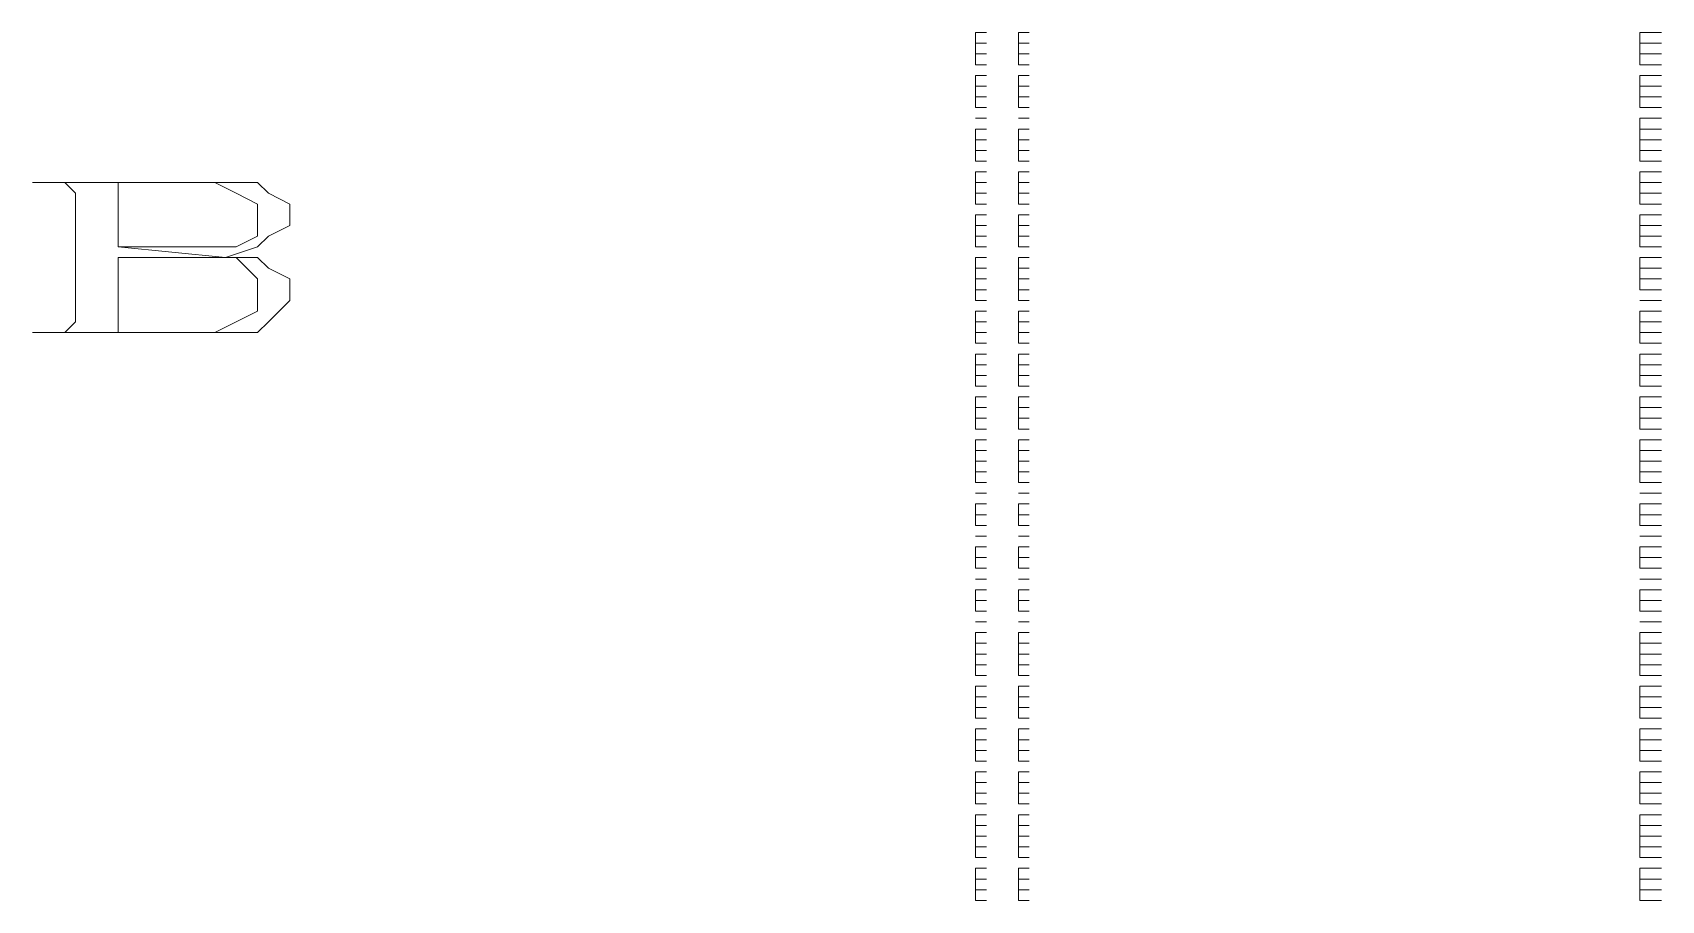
# Model space of a CAD drawing. Header units: inches. Extents: x 0.2 to 10.8, y 0.5 to 8.
# Drawn here: x 4.2633 to 4.5167, y 5 to 5.135 of the extents above; entities that cross this region are included whole.
import ezdxf

# ---------------------------------------------------------------- set-up
doc = ezdxf.new("R2010")
doc.units = ezdxf.units.IN
doc.header["$MEASUREMENT"] = 0
doc.layers.add('PDF_Geometry', color=7, linetype='Continuous')

msp = doc.modelspace()

# ---------------------------------------------------------------- linework, layer by layer
at = {"layer": 'PDF_Geometry', "lineweight": 13}
for points in [[(4.41, 5.135), (4.41167, 5.135)], [(4.41, 5.135), (4.41, 5.13333)], [(4.41, 5.13333), (4.41167, 5.13333)], [(4.41, 5.13333), (4.41, 5.13167)], [(4.41667, 5.135), (4.41833, 5.135)], [(4.41667, 5.135), (4.41667, 5.13333)], [(4.41667, 5.13333), (4.41833, 5.13333)], [(4.41667, 5.13333), (4.41667, 5.13167)], [(4.41, 5.13167), (4.41167, 5.13167)], [(4.41, 5.13167), (4.41, 5.13)], [(4.41667, 5.13167), (4.41833, 5.13167)], [(4.41667, 5.13167), (4.41667, 5.13)], [(4.41, 5.13), (4.41167, 5.13)], [(4.41, 5.12833), (4.41167, 5.12833)], [(4.41, 5.12833), (4.41, 5.12667)], [(4.41667, 5.13), (4.41833, 5.13)], [(4.41667, 5.12833), (4.41833, 5.12833)], [(4.41667, 5.12833), (4.41667, 5.12667)], [(4.41, 5.12667), (4.41167, 5.12667)], [(4.41, 5.12667), (4.41, 5.125)], [(4.41, 5.125), (4.41167, 5.125)], [(4.41, 5.125), (4.41, 5.12333)], [(4.41667, 5.12667), (4.41833, 5.12667)], [(4.41667, 5.12667), (4.41667, 5.125)], [(4.41667, 5.125), (4.41833, 5.125)], [(4.41667, 5.125), (4.41667, 5.12333)], [(4.41, 5.12333), (4.41167, 5.12333)], [(4.41667, 5.12333), (4.41833, 5.12333)], [(4.41, 5.12167), (4.41167, 5.12167)], [(4.41, 5.12167), (4.41167, 5.12167)], [(4.41, 5.12), (4.41167, 5.12)], [(4.41, 5.12), (4.41, 5.11833)], [(4.41667, 5.12167), (4.41833, 5.12167)], [(4.41667, 5.12167), (4.41833, 5.12167)], [(4.41667, 5.12), (4.41833, 5.12)], [(4.41667, 5.12), (4.41667, 5.11833)], [(4.41, 5.11833), (4.41167, 5.11833)], [(4.41, 5.11833), (4.41, 5.11667)], [(4.41667, 5.11833), (4.41833, 5.11833)], [(4.41667, 5.11833), (4.41667, 5.11667)], [(4.41, 5.11667), (4.41167, 5.11667)], [(4.41, 5.11667), (4.41, 5.115)], [(4.41, 5.115), (4.41167, 5.115)], [(4.41667, 5.11667), (4.41833, 5.11667)], [(4.41667, 5.11667), (4.41667, 5.115)], [(4.41667, 5.115), (4.41833, 5.115)], [(4.41, 5.11333), (4.41167, 5.11333)], [(4.41, 5.11333), (4.41, 5.11167)], [(4.41667, 5.11333), (4.41833, 5.11333)], [(4.41667, 5.11333), (4.41667, 5.11167)], [(4.26333, 5.11167), (4.26333, 5.11167), (4.26666, 5.11167), (4.29166, 5.11167), (4.295, 5.11), (4.29833, 5.10833), (4.29833, 5.10333), (4.295, 5.10167), (4.29166, 5.10167), (4.27666, 5.10167), (4.29333, 5.1), (4.29833, 5.10167), (4.3, 5.10333), (4.30333, 5.105), (4.30333, 5.10833), (4.3, 5.11), (4.29833, 5.11167), (4.29166, 5.11167), (4.26333, 5.11167)], [(4.26666, 5.11167), (4.26833, 5.11167), (4.27, 5.11), (4.27, 5.09), (4.26833, 5.08833), (4.26666, 5.08833), (4.28, 5.08833), (4.27666, 5.08833), (4.27666, 5.09), (4.27666, 5.1), (4.29166, 5.1), (4.29333, 5.1), (4.27666, 5.10167), (4.27666, 5.11), (4.27666, 5.11167), (4.28, 5.11167), (4.29166, 5.11167), (4.26666, 5.11167)], [(4.41, 5.11167), (4.41167, 5.11167)], [(4.41, 5.11167), (4.41, 5.11)], [(4.41, 5.11), (4.41167, 5.11)], [(4.41, 5.11), (4.41, 5.10833)], [(4.41667, 5.11167), (4.41833, 5.11167)], [(4.41667, 5.11167), (4.41667, 5.11)], [(4.41667, 5.11), (4.41833, 5.11)], [(4.41667, 5.11), (4.41667, 5.10833)], [(4.41, 5.10833), (4.41167, 5.10833)], [(4.41667, 5.10833), (4.41833, 5.10833)], [(4.41, 5.10667), (4.41167, 5.10667)], [(4.41, 5.10667), (4.41, 5.105)], [(4.41, 5.105), (4.41167, 5.105)], [(4.41, 5.105), (4.41, 5.10333)], [(4.41667, 5.10667), (4.41833, 5.10667)], [(4.41667, 5.10667), (4.41667, 5.105)], [(4.41667, 5.105), (4.41833, 5.105)], [(4.41667, 5.105), (4.41667, 5.10333)], [(4.41, 5.10333), (4.41167, 5.10333)], [(4.41, 5.10333), (4.41, 5.10167)], [(4.41667, 5.10333), (4.41833, 5.10333)], [(4.41667, 5.10333), (4.41667, 5.10167)], [(4.29333, 5.1), (4.29166, 5.1), (4.295, 5.1), (4.29833, 5.09667), (4.29833, 5.09167), (4.295, 5.09), (4.29166, 5.08833), (4.28, 5.08833), (4.26666, 5.08833), (4.26333, 5.08833), (4.26333, 5.08833), (4.29166, 5.08833), (4.29833, 5.08833), (4.3, 5.09), (4.30333, 5.09333), (4.30333, 5.09667), (4.3, 5.09833), (4.29833, 5.1), (4.29333, 5.1)], [(4.41, 5.10167), (4.41167, 5.10167)], [(4.41, 5.1), (4.41167, 5.1)], [(4.41, 5.1), (4.41, 5.09833)], [(4.41667, 5.10167), (4.41833, 5.10167)], [(4.41667, 5.1), (4.41833, 5.1)], [(4.41667, 5.1), (4.41667, 5.09833)], [(4.41, 5.09833), (4.41167, 5.09833)], [(4.41, 5.09833), (4.41, 5.09667)], [(4.41667, 5.09833), (4.41833, 5.09833)], [(4.41667, 5.09833), (4.41667, 5.09667)], [(4.41, 5.09667), (4.41167, 5.09667)], [(4.41, 5.09667), (4.41, 5.095)], [(4.41, 5.095), (4.41167, 5.095)], [(4.41, 5.095), (4.41, 5.09333)], [(4.41667, 5.09667), (4.41833, 5.09667)], [(4.41667, 5.09667), (4.41667, 5.095)], [(4.41667, 5.095), (4.41833, 5.095)], [(4.41667, 5.095), (4.41667, 5.09333)], [(4.41, 5.09333), (4.41167, 5.09333)], [(4.41667, 5.09333), (4.41833, 5.09333)], [(4.41, 5.09167), (4.41167, 5.09167)], [(4.41, 5.09167), (4.41, 5.09)], [(4.41, 5.09), (4.41167, 5.09)], [(4.41, 5.09), (4.41, 5.08833)], [(4.41667, 5.09167), (4.41833, 5.09167)], [(4.41667, 5.09167), (4.41667, 5.09)], [(4.41667, 5.09), (4.41833, 5.09)], [(4.41667, 5.09), (4.41667, 5.08833)], [(4.41, 5.08833), (4.41167, 5.08833)], [(4.41, 5.08833), (4.41, 5.08667)], [(4.41667, 5.08833), (4.41833, 5.08833)], [(4.41667, 5.08833), (4.41667, 5.08667)], [(4.41, 5.08667), (4.41167, 5.08667)], [(4.41, 5.085), (4.41167, 5.085)], [(4.41, 5.085), (4.41, 5.08333)], [(4.41667, 5.08667), (4.41833, 5.08667)], [(4.41667, 5.085), (4.41833, 5.085)], [(4.41667, 5.085), (4.41667, 5.08333)], [(4.41, 5.08333), (4.41167, 5.08333)], [(4.41, 5.08333), (4.41, 5.08167)], [(4.41667, 5.08333), (4.41833, 5.08333)], [(4.41667, 5.08333), (4.41667, 5.08167)], [(4.41, 5.08167), (4.41167, 5.08167)], [(4.41, 5.08167), (4.41, 5.08)], [(4.41, 5.08), (4.41167, 5.08)], [(4.41667, 5.08167), (4.41833, 5.08167)], [(4.41667, 5.08167), (4.41667, 5.08)], [(4.41667, 5.08), (4.41833, 5.08)], [(4.41, 5.07833), (4.41167, 5.07833)], [(4.41, 5.07833), (4.41, 5.07667)], [(4.41667, 5.07833), (4.41833, 5.07833)], [(4.41667, 5.07833), (4.41667, 5.07667)], [(4.41, 5.07667), (4.41167, 5.07667)], [(4.41, 5.07667), (4.41, 5.075)], [(4.41, 5.075), (4.41167, 5.075)], [(4.41, 5.075), (4.41, 5.07333)], [(4.41667, 5.07667), (4.41833, 5.07667)], [(4.41667, 5.07667), (4.41667, 5.075)], [(4.41667, 5.075), (4.41833, 5.075)], [(4.41667, 5.075), (4.41667, 5.07333)], [(4.41, 5.07333), (4.41167, 5.07333)], [(4.41667, 5.07333), (4.41833, 5.07333)], [(4.41, 5.07167), (4.41167, 5.07167)], [(4.41, 5.07167), (4.41, 5.07)], [(4.41, 5.07), (4.41167, 5.07)], [(4.41, 5.07), (4.41, 5.06833)], [(4.41667, 5.07167), (4.41833, 5.07167)], [(4.41667, 5.07167), (4.41667, 5.07)], [(4.41667, 5.07), (4.41833, 5.07)], [(4.41667, 5.07), (4.41667, 5.06833)], [(4.41, 5.06833), (4.41167, 5.06833)], [(4.41, 5.06833), (4.41, 5.06667)], [(4.41667, 5.06833), (4.41833, 5.06833)], [(4.41667, 5.06833), (4.41667, 5.06667)], [(4.41, 5.06667), (4.41167, 5.06667)], [(4.41, 5.06667), (4.41, 5.065)], [(4.41, 5.065), (4.41167, 5.065)], [(4.41667, 5.06667), (4.41833, 5.06667)], [(4.41667, 5.06667), (4.41667, 5.065)], [(4.41667, 5.065), (4.41833, 5.065)], [(4.41, 5.06333), (4.41167, 5.06333)], [(4.41, 5.06333), (4.41167, 5.06333)], [(4.41, 5.06167), (4.41167, 5.06167)], [(4.41, 5.06167), (4.41, 5.06)], [(4.41667, 5.06333), (4.41833, 5.06333)], [(4.41667, 5.06333), (4.41833, 5.06333)], [(4.41667, 5.06167), (4.41833, 5.06167)], [(4.41667, 5.06167), (4.41667, 5.06)], [(4.41, 5.06), (4.41167, 5.06)], [(4.41, 5.06), (4.41, 5.05833)], [(4.41667, 5.06), (4.41833, 5.06)], [(4.41667, 5.06), (4.41667, 5.05833)], [(4.41, 5.05833), (4.41167, 5.05833)], [(4.41, 5.05667), (4.41167, 5.05667)], [(4.41, 5.05667), (4.41167, 5.05667)], [(4.41667, 5.05833), (4.41833, 5.05833)], [(4.41667, 5.05667), (4.41833, 5.05667)], [(4.41667, 5.05667), (4.41833, 5.05667)], [(4.41, 5.055), (4.41167, 5.055)], [(4.41, 5.055), (4.41, 5.05333)], [(4.41667, 5.055), (4.41833, 5.055)], [(4.41667, 5.055), (4.41667, 5.05333)], [(4.41, 5.05333), (4.41167, 5.05333)], [(4.41, 5.05333), (4.41, 5.05167)], [(4.41, 5.05167), (4.41167, 5.05167)], [(4.41667, 5.05333), (4.41833, 5.05333)], [(4.41667, 5.05333), (4.41667, 5.05167)], [(4.41667, 5.05167), (4.41833, 5.05167)], [(4.41, 5.05), (4.41167, 5.05)], [(4.41, 5.05), (4.41167, 5.05)], [(4.41667, 5.05), (4.41833, 5.05)], [(4.41667, 5.05), (4.41833, 5.05)], [(4.41, 5.04833), (4.41167, 5.04833)], [(4.41, 5.04833), (4.41, 5.04667)], [(4.41, 5.04667), (4.41167, 5.04667)], [(4.41, 5.04667), (4.41, 5.045)], [(4.41667, 5.04833), (4.41833, 5.04833)], [(4.41667, 5.04833), (4.41667, 5.04667)], [(4.41667, 5.04667), (4.41833, 5.04667)], [(4.41667, 5.04667), (4.41667, 5.045)], [(4.41, 5.045), (4.41167, 5.045)], [(4.41667, 5.045), (4.41833, 5.045)], [(4.41, 5.04333), (4.41167, 5.04333)], [(4.41, 5.04333), (4.41167, 5.04333)], [(4.41, 5.04167), (4.41167, 5.04167)], [(4.41, 5.04167), (4.41, 5.04)], [(4.41667, 5.04333), (4.41833, 5.04333)], [(4.41667, 5.04333), (4.41833, 5.04333)], [(4.41667, 5.04167), (4.41833, 5.04167)], [(4.41667, 5.04167), (4.41667, 5.04)], [(4.41, 5.04), (4.41167, 5.04)], [(4.41, 5.04), (4.41, 5.03833)], [(4.41667, 5.04), (4.41833, 5.04)], [(4.41667, 5.04), (4.41667, 5.03833)], [(4.41, 5.03833), (4.41167, 5.03833)], [(4.41, 5.03833), (4.41, 5.03667)], [(4.41, 5.03667), (4.41167, 5.03667)], [(4.41, 5.03667), (4.41, 5.035)], [(4.41667, 5.03833), (4.41833, 5.03833)], [(4.41667, 5.03833), (4.41667, 5.03667)], [(4.41667, 5.03667), (4.41833, 5.03667)], [(4.41667, 5.03667), (4.41667, 5.035)], [(4.41, 5.035), (4.41167, 5.035)], [(4.41667, 5.035), (4.41833, 5.035)], [(4.41, 5.03333), (4.41167, 5.03333)], [(4.41, 5.03333), (4.41, 5.03167)], [(4.41, 5.03167), (4.41167, 5.03167)], [(4.41, 5.03167), (4.41, 5.03)], [(4.41667, 5.03333), (4.41833, 5.03333)], [(4.41667, 5.03333), (4.41667, 5.03167)], [(4.41667, 5.03167), (4.41833, 5.03167)], [(4.41667, 5.03167), (4.41667, 5.03)], [(4.41, 5.03), (4.41167, 5.03)], [(4.41, 5.03), (4.41, 5.02833)], [(4.41667, 5.03), (4.41833, 5.03)], [(4.41667, 5.03), (4.41667, 5.02833)], [(4.41, 5.02833), (4.41167, 5.02833)], [(4.41, 5.02667), (4.41167, 5.02667)], [(4.41, 5.02667), (4.41, 5.025)], [(4.41667, 5.02833), (4.41833, 5.02833)], [(4.41667, 5.02667), (4.41833, 5.02667)], [(4.41667, 5.02667), (4.41667, 5.025)], [(4.41, 5.025), (4.41167, 5.025)], [(4.41, 5.025), (4.41, 5.02333)], [(4.41667, 5.025), (4.41833, 5.025)], [(4.41667, 5.025), (4.41667, 5.02333)], [(4.41, 5.02333), (4.41167, 5.02333)], [(4.41, 5.02333), (4.41, 5.02167)], [(4.41, 5.02167), (4.41167, 5.02167)], [(4.41667, 5.02333), (4.41833, 5.02333)], [(4.41667, 5.02333), (4.41667, 5.02167)], [(4.41667, 5.02167), (4.41833, 5.02167)], [(4.41, 5.02), (4.41167, 5.02)], [(4.41, 5.02), (4.41, 5.01833)], [(4.41667, 5.02), (4.41833, 5.02)], [(4.41667, 5.02), (4.41667, 5.01833)], [(4.41, 5.01833), (4.41167, 5.01833)], [(4.41, 5.01833), (4.41, 5.01667)], [(4.41, 5.01667), (4.41167, 5.01667)], [(4.41, 5.01667), (4.41, 5.015)], [(4.41667, 5.01833), (4.41833, 5.01833)], [(4.41667, 5.01833), (4.41667, 5.01667)], [(4.41667, 5.01667), (4.41833, 5.01667)], [(4.41667, 5.01667), (4.41667, 5.015)], [(4.41, 5.015), (4.41167, 5.015)], [(4.41667, 5.015), (4.41833, 5.015)], [(4.41, 5.01333), (4.41167, 5.01333)], [(4.41, 5.01333), (4.41, 5.01167)], [(4.41, 5.01167), (4.41167, 5.01167)], [(4.41, 5.01167), (4.41, 5.01)], [(4.41667, 5.01333), (4.41833, 5.01333)], [(4.41667, 5.01333), (4.41667, 5.01167)], [(4.41667, 5.01167), (4.41833, 5.01167)], [(4.41667, 5.01167), (4.41667, 5.01)], [(4.41, 5.01), (4.41167, 5.01)], [(4.41, 5.01), (4.41, 5.00833)], [(4.41667, 5.01), (4.41833, 5.01)], [(4.41667, 5.01), (4.41667, 5.00833)], [(4.41, 5.00833), (4.41167, 5.00833)], [(4.41, 5.00833), (4.41, 5.00667)], [(4.41, 5.00667), (4.41167, 5.00667)], [(4.41667, 5.00833), (4.41833, 5.00833)], [(4.41667, 5.00833), (4.41667, 5.00667)], [(4.41667, 5.00667), (4.41833, 5.00667)], [(4.41, 5.005), (4.41167, 5.005)], [(4.41, 5.005), (4.41, 5.00333)], [(4.41667, 5.005), (4.41833, 5.005)], [(4.41667, 5.005), (4.41667, 5.00333)], [(4.41, 5.00333), (4.41167, 5.00333)], [(4.41, 5.00333), (4.41, 5.00167)], [(4.41, 5.00167), (4.41167, 5.00167)], [(4.41, 5.00167), (4.41, 5)], [(4.41667, 5.00333), (4.41833, 5.00333)], [(4.41667, 5.00333), (4.41667, 5.00167)], [(4.41667, 5.00167), (4.41833, 5.00167)], [(4.41667, 5.00167), (4.41667, 5)], [(4.41, 5), (4.41167, 5)], [(4.41667, 5), (4.41833, 5)]]:
    msp.add_lwpolyline(points, dxfattribs=at)
at = {"layer": 'PDF_Geometry', "lineweight": 9}
for points in [[(4.51333, 5.135), (4.515, 5.135)], [(4.51333, 5.135), (4.51333, 5.13333)], [(4.51333, 5.135), (4.515, 5.135)], [(4.51333, 5.13333), (4.515, 5.13333)], [(4.51333, 5.13333), (4.51333, 5.13167)], [(4.51333, 5.13333), (4.515, 5.13333)], [(4.515, 5.135), (4.51667, 5.135)], [(4.515, 5.135), (4.51667, 5.135)], [(4.515, 5.13333), (4.51667, 5.13333)], [(4.515, 5.13333), (4.51667, 5.13333)], [(4.51333, 5.13167), (4.515, 5.13167)], [(4.51333, 5.13167), (4.51333, 5.13)], [(4.51333, 5.13167), (4.515, 5.13167)], [(4.515, 5.13167), (4.51667, 5.13167)], [(4.515, 5.13167), (4.51667, 5.13167)], [(4.51333, 5.13), (4.515, 5.13)], [(4.51333, 5.13), (4.515, 5.13)], [(4.51333, 5.12833), (4.515, 5.12833)], [(4.51333, 5.12833), (4.51333, 5.12667)], [(4.51333, 5.12833), (4.515, 5.12833)], [(4.515, 5.13), (4.51667, 5.13)], [(4.515, 5.13), (4.51667, 5.13)], [(4.515, 5.12833), (4.51667, 5.12833)], [(4.515, 5.12833), (4.51667, 5.12833)], [(4.51333, 5.12667), (4.515, 5.12667)], [(4.51333, 5.12667), (4.51333, 5.125)], [(4.51333, 5.12667), (4.515, 5.12667)], [(4.51333, 5.125), (4.515, 5.125)], [(4.51333, 5.125), (4.51333, 5.12333)], [(4.51333, 5.125), (4.515, 5.125)], [(4.515, 5.12667), (4.51667, 5.12667)], [(4.515, 5.12667), (4.51667, 5.12667)], [(4.515, 5.125), (4.51667, 5.125)], [(4.515, 5.125), (4.51667, 5.125)], [(4.51333, 5.12333), (4.515, 5.12333)], [(4.51333, 5.12333), (4.515, 5.12333)], [(4.515, 5.12333), (4.51667, 5.12333)], [(4.515, 5.12333), (4.51667, 5.12333)], [(4.51333, 5.12167), (4.515, 5.12167)], [(4.51333, 5.12167), (4.51333, 5.12)], [(4.51333, 5.12167), (4.515, 5.12167)], [(4.51333, 5.12), (4.515, 5.12)], [(4.51333, 5.12), (4.51333, 5.11833)], [(4.51333, 5.12), (4.515, 5.12)], [(4.515, 5.12167), (4.51667, 5.12167)], [(4.515, 5.12167), (4.51667, 5.12167)], [(4.515, 5.12), (4.51667, 5.12)], [(4.515, 5.12), (4.51667, 5.12)], [(4.51333, 5.11833), (4.515, 5.11833)], [(4.51333, 5.11833), (4.51333, 5.11667)], [(4.51333, 5.11833), (4.515, 5.11833)], [(4.515, 5.11833), (4.51667, 5.11833)], [(4.515, 5.11833), (4.51667, 5.11833)], [(4.51333, 5.11667), (4.515, 5.11667)], [(4.51333, 5.11667), (4.51333, 5.115)], [(4.51333, 5.11667), (4.515, 5.11667)], [(4.51333, 5.115), (4.515, 5.115)], [(4.51333, 5.115), (4.515, 5.115)], [(4.515, 5.11667), (4.51667, 5.11667)], [(4.515, 5.11667), (4.51667, 5.11667)], [(4.515, 5.115), (4.51667, 5.115)], [(4.515, 5.115), (4.51667, 5.115)], [(4.51333, 5.11333), (4.515, 5.11333)], [(4.51333, 5.11333), (4.51333, 5.11167)], [(4.51333, 5.11333), (4.515, 5.11333)], [(4.515, 5.11333), (4.51667, 5.11333)], [(4.515, 5.11333), (4.51667, 5.11333)], [(4.51333, 5.11167), (4.515, 5.11167)], [(4.51333, 5.11167), (4.51333, 5.11)], [(4.51333, 5.11167), (4.515, 5.11167)], [(4.51333, 5.11), (4.515, 5.11)], [(4.51333, 5.11), (4.51333, 5.10833)], [(4.51333, 5.11), (4.515, 5.11)], [(4.515, 5.11167), (4.51667, 5.11167)], [(4.515, 5.11167), (4.51667, 5.11167)], [(4.515, 5.11), (4.51667, 5.11)], [(4.515, 5.11), (4.51667, 5.11)], [(4.51333, 5.10833), (4.515, 5.10833)], [(4.51333, 5.10833), (4.515, 5.10833)], [(4.515, 5.10833), (4.51667, 5.10833)], [(4.515, 5.10833), (4.51667, 5.10833)], [(4.51333, 5.10667), (4.515, 5.10667)], [(4.51333, 5.10667), (4.51333, 5.105)], [(4.51333, 5.10667), (4.515, 5.10667)], [(4.51333, 5.105), (4.515, 5.105)], [(4.51333, 5.105), (4.51333, 5.10333)], [(4.51333, 5.105), (4.515, 5.105)], [(4.515, 5.10667), (4.51667, 5.10667)], [(4.515, 5.10667), (4.51667, 5.10667)], [(4.515, 5.105), (4.51667, 5.105)], [(4.515, 5.105), (4.51667, 5.105)], [(4.51333, 5.10333), (4.515, 5.10333)], [(4.51333, 5.10333), (4.51333, 5.10167)], [(4.51333, 5.10333), (4.515, 5.10333)], [(4.515, 5.10333), (4.51667, 5.10333)], [(4.515, 5.10333), (4.51667, 5.10333)], [(4.51333, 5.10167), (4.515, 5.10167)], [(4.51333, 5.10167), (4.515, 5.10167)], [(4.51333, 5.1), (4.515, 5.1)], [(4.51333, 5.1), (4.51333, 5.09833)], [(4.51333, 5.1), (4.515, 5.1)], [(4.515, 5.10167), (4.51667, 5.10167)], [(4.515, 5.10167), (4.51667, 5.10167)], [(4.515, 5.1), (4.51667, 5.1)], [(4.515, 5.1), (4.51667, 5.1)], [(4.51333, 5.09833), (4.515, 5.09833)], [(4.51333, 5.09833), (4.51333, 5.09667)], [(4.51333, 5.09833), (4.515, 5.09833)], [(4.515, 5.09833), (4.51667, 5.09833)], [(4.515, 5.09833), (4.51667, 5.09833)], [(4.51333, 5.09667), (4.515, 5.09667)], [(4.51333, 5.09667), (4.51333, 5.095)], [(4.51333, 5.09667), (4.515, 5.09667)], [(4.51333, 5.095), (4.515, 5.095)], [(4.51333, 5.095), (4.515, 5.095)], [(4.51333, 5.095), (4.515, 5.095)], [(4.515, 5.09667), (4.51667, 5.09667)], [(4.515, 5.09667), (4.51667, 5.09667)], [(4.515, 5.095), (4.51667, 5.095)], [(4.515, 5.095), (4.51667, 5.095)], [(4.515, 5.095), (4.51667, 5.095)], [(4.51333, 5.09333), (4.515, 5.09333)], [(4.51333, 5.09333), (4.515, 5.09333)], [(4.51333, 5.09333), (4.515, 5.09333)], [(4.515, 5.09333), (4.51667, 5.09333)], [(4.515, 5.09333), (4.51667, 5.09333)], [(4.515, 5.09333), (4.51667, 5.09333)], [(4.51333, 5.09167), (4.515, 5.09167)], [(4.51333, 5.09167), (4.51333, 5.09)], [(4.51333, 5.09167), (4.515, 5.09167)], [(4.51333, 5.09), (4.515, 5.09)], [(4.51333, 5.09), (4.51333, 5.08833)], [(4.51333, 5.09), (4.515, 5.09)], [(4.515, 5.09167), (4.51667, 5.09167)], [(4.515, 5.09167), (4.51667, 5.09167)], [(4.515, 5.09), (4.51667, 5.09)], [(4.515, 5.09), (4.51667, 5.09)], [(4.51333, 5.08833), (4.515, 5.08833)], [(4.51333, 5.08833), (4.51333, 5.08667)], [(4.51333, 5.08833), (4.515, 5.08833)], [(4.515, 5.08833), (4.51667, 5.08833)], [(4.515, 5.08833), (4.51667, 5.08833)], [(4.51333, 5.08667), (4.515, 5.08667)], [(4.51333, 5.08667), (4.515, 5.08667)], [(4.51333, 5.085), (4.515, 5.085)], [(4.51333, 5.085), (4.51333, 5.08333)], [(4.51333, 5.085), (4.515, 5.085)], [(4.515, 5.08667), (4.51667, 5.08667)], [(4.515, 5.08667), (4.51667, 5.08667)], [(4.515, 5.085), (4.51667, 5.085)], [(4.515, 5.085), (4.51667, 5.085)], [(4.51333, 5.08333), (4.515, 5.08333)], [(4.51333, 5.08333), (4.51333, 5.08167)], [(4.51333, 5.08333), (4.515, 5.08333)], [(4.515, 5.08333), (4.51667, 5.08333)], [(4.515, 5.08333), (4.51667, 5.08333)], [(4.51333, 5.08167), (4.515, 5.08167)], [(4.51333, 5.08167), (4.51333, 5.08)], [(4.51333, 5.08167), (4.515, 5.08167)], [(4.51333, 5.08), (4.515, 5.08)], [(4.51333, 5.08), (4.515, 5.08)], [(4.515, 5.08167), (4.51667, 5.08167)], [(4.515, 5.08167), (4.51667, 5.08167)], [(4.515, 5.08), (4.51667, 5.08)], [(4.515, 5.08), (4.51667, 5.08)], [(4.51333, 5.07833), (4.515, 5.07833)], [(4.51333, 5.07833), (4.51333, 5.07667)], [(4.51333, 5.07833), (4.515, 5.07833)], [(4.515, 5.07833), (4.51667, 5.07833)], [(4.515, 5.07833), (4.51667, 5.07833)], [(4.51333, 5.07667), (4.515, 5.07667)], [(4.51333, 5.07667), (4.51333, 5.075)], [(4.51333, 5.07667), (4.515, 5.07667)], [(4.51333, 5.075), (4.515, 5.075)], [(4.51333, 5.075), (4.51333, 5.07333)], [(4.51333, 5.075), (4.515, 5.075)], [(4.515, 5.07667), (4.51667, 5.07667)], [(4.515, 5.07667), (4.51667, 5.07667)], [(4.515, 5.075), (4.51667, 5.075)], [(4.515, 5.075), (4.51667, 5.075)], [(4.51333, 5.07333), (4.515, 5.07333)], [(4.51333, 5.07333), (4.515, 5.07333)], [(4.515, 5.07333), (4.51667, 5.07333)], [(4.515, 5.07333), (4.51667, 5.07333)], [(4.51333, 5.07167), (4.515, 5.07167)], [(4.51333, 5.07167), (4.51333, 5.07)], [(4.51333, 5.07167), (4.515, 5.07167)], [(4.51333, 5.07), (4.515, 5.07)], [(4.51333, 5.07), (4.51333, 5.06833)], [(4.51333, 5.07), (4.515, 5.07)], [(4.515, 5.07167), (4.51667, 5.07167)], [(4.515, 5.07167), (4.51667, 5.07167)], [(4.515, 5.07), (4.51667, 5.07)], [(4.515, 5.07), (4.51667, 5.07)], [(4.51333, 5.06833), (4.515, 5.06833)], [(4.51333, 5.06833), (4.51333, 5.06667)], [(4.51333, 5.06833), (4.515, 5.06833)], [(4.515, 5.06833), (4.51667, 5.06833)], [(4.515, 5.06833), (4.51667, 5.06833)], [(4.51333, 5.06667), (4.515, 5.06667)], [(4.51333, 5.06667), (4.51333, 5.065)], [(4.51333, 5.06667), (4.515, 5.06667)], [(4.51333, 5.065), (4.515, 5.065)], [(4.51333, 5.065), (4.515, 5.065)], [(4.51333, 5.065), (4.515, 5.065)], [(4.515, 5.06667), (4.51667, 5.06667)], [(4.515, 5.06667), (4.51667, 5.06667)], [(4.515, 5.065), (4.51667, 5.065)], [(4.515, 5.065), (4.51667, 5.065)], [(4.515, 5.065), (4.51667, 5.065)], [(4.51333, 5.06333), (4.515, 5.06333)], [(4.51333, 5.06333), (4.515, 5.06333)], [(4.51333, 5.06333), (4.515, 5.06333)], [(4.51333, 5.06167), (4.515, 5.06167)], [(4.51333, 5.06167), (4.51333, 5.06)], [(4.51333, 5.06167), (4.515, 5.06167)], [(4.515, 5.06333), (4.51667, 5.06333)], [(4.515, 5.06333), (4.51667, 5.06333)], [(4.515, 5.06333), (4.51667, 5.06333)], [(4.515, 5.06167), (4.51667, 5.06167)], [(4.515, 5.06167), (4.51667, 5.06167)], [(4.51333, 5.06), (4.515, 5.06)], [(4.51333, 5.06), (4.51333, 5.05833)], [(4.51333, 5.06), (4.515, 5.06)], [(4.515, 5.06), (4.51667, 5.06)], [(4.515, 5.06), (4.51667, 5.06)], [(4.51333, 5.05833), (4.515, 5.05833)], [(4.51333, 5.05833), (4.515, 5.05833)], [(4.51333, 5.05833), (4.515, 5.05833)], [(4.51333, 5.05667), (4.515, 5.05667)], [(4.51333, 5.05667), (4.515, 5.05667)], [(4.51333, 5.05667), (4.515, 5.05667)], [(4.515, 5.05833), (4.51667, 5.05833)], [(4.515, 5.05833), (4.51667, 5.05833)], [(4.515, 5.05833), (4.51667, 5.05833)], [(4.515, 5.05667), (4.51667, 5.05667)], [(4.515, 5.05667), (4.51667, 5.05667)], [(4.515, 5.05667), (4.51667, 5.05667)], [(4.51333, 5.055), (4.515, 5.055)], [(4.51333, 5.055), (4.51333, 5.05333)], [(4.51333, 5.055), (4.515, 5.055)], [(4.515, 5.055), (4.51667, 5.055)], [(4.515, 5.055), (4.51667, 5.055)], [(4.51333, 5.05333), (4.515, 5.05333)], [(4.51333, 5.05333), (4.51333, 5.05167)], [(4.51333, 5.05333), (4.515, 5.05333)], [(4.51333, 5.05167), (4.515, 5.05167)], [(4.51333, 5.05167), (4.515, 5.05167)], [(4.51333, 5.05167), (4.515, 5.05167)], [(4.515, 5.05333), (4.51667, 5.05333)], [(4.515, 5.05333), (4.51667, 5.05333)], [(4.515, 5.05167), (4.51667, 5.05167)], [(4.515, 5.05167), (4.51667, 5.05167)], [(4.515, 5.05167), (4.51667, 5.05167)], [(4.51333, 5.05), (4.515, 5.05)], [(4.51333, 5.05), (4.515, 5.05)], [(4.51333, 5.05), (4.515, 5.05)], [(4.515, 5.05), (4.51667, 5.05)], [(4.515, 5.05), (4.51667, 5.05)], [(4.515, 5.05), (4.51667, 5.05)], [(4.51333, 5.04833), (4.515, 5.04833)], [(4.51333, 5.04833), (4.51333, 5.04667)], [(4.51333, 5.04833), (4.515, 5.04833)], [(4.51333, 5.04667), (4.515, 5.04667)], [(4.51333, 5.04667), (4.51333, 5.045)], [(4.51333, 5.04667), (4.515, 5.04667)], [(4.515, 5.04833), (4.51667, 5.04833)], [(4.515, 5.04833), (4.51667, 5.04833)], [(4.515, 5.04667), (4.51667, 5.04667)], [(4.515, 5.04667), (4.51667, 5.04667)], [(4.51333, 5.045), (4.515, 5.045)], [(4.51333, 5.045), (4.515, 5.045)], [(4.51333, 5.045), (4.515, 5.045)], [(4.515, 5.045), (4.51667, 5.045)], [(4.515, 5.045), (4.51667, 5.045)], [(4.515, 5.045), (4.51667, 5.045)], [(4.51333, 5.04333), (4.515, 5.04333)], [(4.51333, 5.04333), (4.515, 5.04333)], [(4.51333, 5.04333), (4.515, 5.04333)], [(4.51333, 5.04167), (4.515, 5.04167)], [(4.51333, 5.04167), (4.51333, 5.04)], [(4.51333, 5.04167), (4.515, 5.04167)], [(4.515, 5.04333), (4.51667, 5.04333)], [(4.515, 5.04333), (4.51667, 5.04333)], [(4.515, 5.04333), (4.51667, 5.04333)], [(4.515, 5.04167), (4.51667, 5.04167)], [(4.515, 5.04167), (4.51667, 5.04167)], [(4.51333, 5.04), (4.515, 5.04)], [(4.51333, 5.04), (4.51333, 5.03833)], [(4.51333, 5.04), (4.515, 5.04)], [(4.515, 5.04), (4.51667, 5.04)], [(4.515, 5.04), (4.51667, 5.04)], [(4.51333, 5.03833), (4.515, 5.03833)], [(4.51333, 5.03833), (4.51333, 5.03667)], [(4.51333, 5.03833), (4.515, 5.03833)], [(4.51333, 5.03667), (4.515, 5.03667)], [(4.51333, 5.03667), (4.51333, 5.035)], [(4.51333, 5.03667), (4.515, 5.03667)], [(4.515, 5.03833), (4.51667, 5.03833)], [(4.515, 5.03833), (4.51667, 5.03833)], [(4.515, 5.03667), (4.51667, 5.03667)], [(4.515, 5.03667), (4.51667, 5.03667)], [(4.51333, 5.035), (4.515, 5.035)], [(4.51333, 5.035), (4.515, 5.035)], [(4.515, 5.035), (4.51667, 5.035)], [(4.515, 5.035), (4.51667, 5.035)], [(4.51333, 5.03333), (4.515, 5.03333)], [(4.51333, 5.03333), (4.51333, 5.03167)], [(4.51333, 5.03333), (4.515, 5.03333)], [(4.51333, 5.03167), (4.515, 5.03167)], [(4.51333, 5.03167), (4.51333, 5.03)], [(4.51333, 5.03167), (4.515, 5.03167)], [(4.515, 5.03333), (4.51667, 5.03333)], [(4.515, 5.03333), (4.51667, 5.03333)], [(4.515, 5.03167), (4.51667, 5.03167)], [(4.515, 5.03167), (4.51667, 5.03167)], [(4.51333, 5.03), (4.515, 5.03)], [(4.51333, 5.03), (4.51333, 5.02833)], [(4.51333, 5.03), (4.515, 5.03)], [(4.515, 5.03), (4.51667, 5.03)], [(4.515, 5.03), (4.51667, 5.03)], [(4.51333, 5.02833), (4.515, 5.02833)], [(4.51333, 5.02833), (4.515, 5.02833)], [(4.51333, 5.02667), (4.515, 5.02667)], [(4.51333, 5.02667), (4.51333, 5.025)], [(4.51333, 5.02667), (4.515, 5.02667)], [(4.515, 5.02833), (4.51667, 5.02833)], [(4.515, 5.02833), (4.51667, 5.02833)], [(4.515, 5.02667), (4.51667, 5.02667)], [(4.515, 5.02667), (4.51667, 5.02667)], [(4.51333, 5.025), (4.515, 5.025)], [(4.51333, 5.025), (4.51333, 5.02333)], [(4.51333, 5.025), (4.515, 5.025)], [(4.515, 5.025), (4.51667, 5.025)], [(4.515, 5.025), (4.51667, 5.025)], [(4.51333, 5.02333), (4.515, 5.02333)], [(4.51333, 5.02333), (4.51333, 5.02167)], [(4.51333, 5.02333), (4.515, 5.02333)], [(4.51333, 5.02167), (4.515, 5.02167)], [(4.51333, 5.02167), (4.515, 5.02167)], [(4.515, 5.02333), (4.51667, 5.02333)], [(4.515, 5.02333), (4.51667, 5.02333)], [(4.515, 5.02167), (4.51667, 5.02167)], [(4.515, 5.02167), (4.51667, 5.02167)], [(4.51333, 5.02), (4.515, 5.02)], [(4.51333, 5.02), (4.51333, 5.01833)], [(4.51333, 5.02), (4.515, 5.02)], [(4.515, 5.02), (4.51667, 5.02)], [(4.515, 5.02), (4.51667, 5.02)], [(4.51333, 5.01833), (4.515, 5.01833)], [(4.51333, 5.01833), (4.51333, 5.01667)], [(4.51333, 5.01833), (4.515, 5.01833)], [(4.51333, 5.01667), (4.515, 5.01667)], [(4.51333, 5.01667), (4.51333, 5.015)], [(4.51333, 5.01667), (4.515, 5.01667)], [(4.515, 5.01833), (4.51667, 5.01833)], [(4.515, 5.01833), (4.51667, 5.01833)], [(4.515, 5.01667), (4.51667, 5.01667)], [(4.515, 5.01667), (4.51667, 5.01667)], [(4.51333, 5.015), (4.515, 5.015)], [(4.51333, 5.015), (4.515, 5.015)], [(4.515, 5.015), (4.51667, 5.015)], [(4.515, 5.015), (4.51667, 5.015)], [(4.51333, 5.01333), (4.515, 5.01333)], [(4.51333, 5.01333), (4.51333, 5.01167)], [(4.51333, 5.01333), (4.515, 5.01333)], [(4.51333, 5.01167), (4.515, 5.01167)], [(4.51333, 5.01167), (4.51333, 5.01)], [(4.51333, 5.01167), (4.515, 5.01167)], [(4.515, 5.01333), (4.51667, 5.01333)], [(4.515, 5.01333), (4.51667, 5.01333)], [(4.515, 5.01167), (4.51667, 5.01167)], [(4.515, 5.01167), (4.51667, 5.01167)], [(4.51333, 5.01), (4.515, 5.01)], [(4.51333, 5.01), (4.51333, 5.00833)], [(4.51333, 5.01), (4.515, 5.01)], [(4.515, 5.01), (4.51667, 5.01)], [(4.515, 5.01), (4.51667, 5.01)], [(4.51333, 5.00833), (4.515, 5.00833)], [(4.51333, 5.00833), (4.51333, 5.00667)], [(4.51333, 5.00833), (4.515, 5.00833)], [(4.51333, 5.00667), (4.515, 5.00667)], [(4.51333, 5.00667), (4.515, 5.00667)], [(4.515, 5.00833), (4.51667, 5.00833)], [(4.515, 5.00833), (4.51667, 5.00833)], [(4.515, 5.00667), (4.51667, 5.00667)], [(4.515, 5.00667), (4.51667, 5.00667)], [(4.51333, 5.005), (4.515, 5.005)], [(4.51333, 5.005), (4.51333, 5.00333)], [(4.51333, 5.005), (4.515, 5.005)], [(4.515, 5.005), (4.51667, 5.005)], [(4.515, 5.005), (4.51667, 5.005)], [(4.51333, 5.00333), (4.515, 5.00333)], [(4.51333, 5.00333), (4.51333, 5.00167)], [(4.51333, 5.00333), (4.515, 5.00333)], [(4.51333, 5.00167), (4.515, 5.00167)], [(4.51333, 5.00167), (4.51333, 5)], [(4.51333, 5.00167), (4.515, 5.00167)], [(4.515, 5.00333), (4.51667, 5.00333)], [(4.515, 5.00333), (4.51667, 5.00333)], [(4.515, 5.00167), (4.51667, 5.00167)], [(4.515, 5.00167), (4.51667, 5.00167)], [(4.51333, 5), (4.515, 5)], [(4.515, 5), (4.51667, 5)]]:
    msp.add_lwpolyline(points, dxfattribs=at)

doc.saveas('drawing.dxf')
